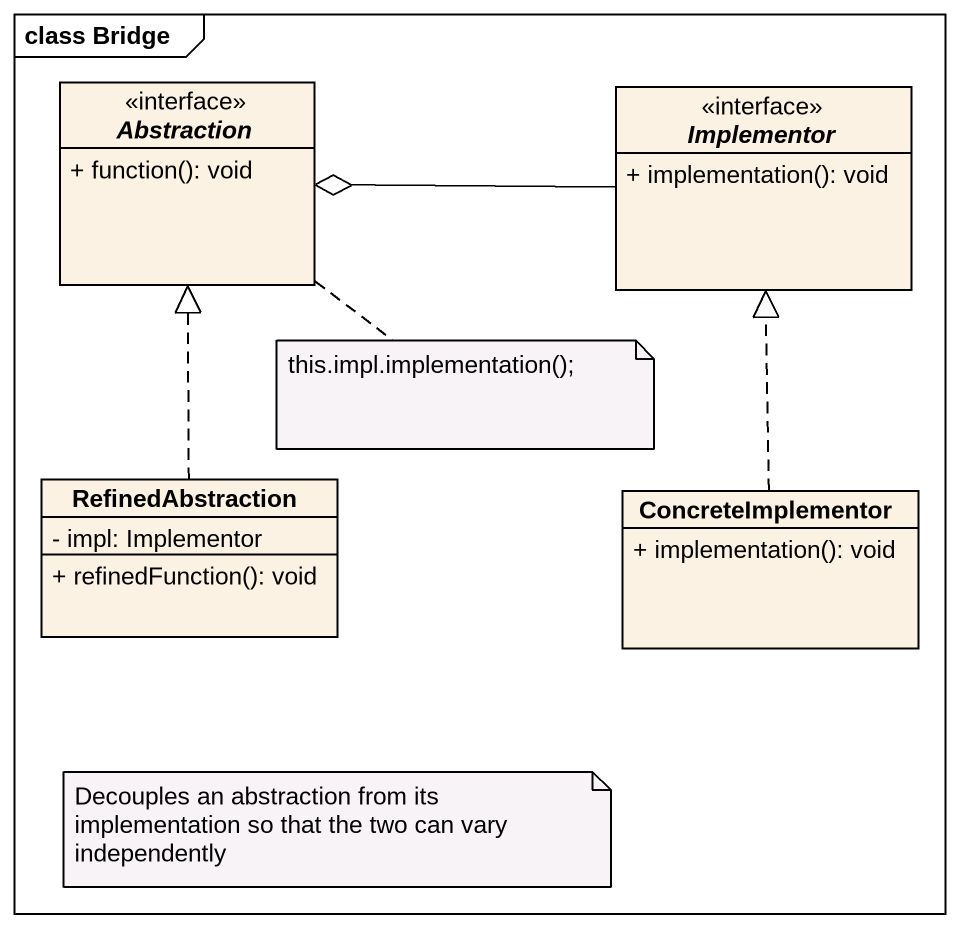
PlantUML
@startuml
mainframe class Bridge
hide circle
hide empty members
skinparam classAttributeIconSize 0
interface Abstraction <<interface>> {
  + function(): void
}
interface Implementor <<interface>> {
  + implementation(): void
}
class RefinedAbstraction {
  - impl: Implementor
  + refinedFunction(): void
}
class ConcreteImplementor {
  + implementation(): void
}
Implementor -left-o Abstraction
RefinedAbstraction .up.|> Abstraction
ConcreteImplementor .up.|> Implementor
note bottom of Abstraction : this.impl.implementation();
note as N2
  Decouples an abstraction from its implementation so that the two can vary independently
end note
@enduml
